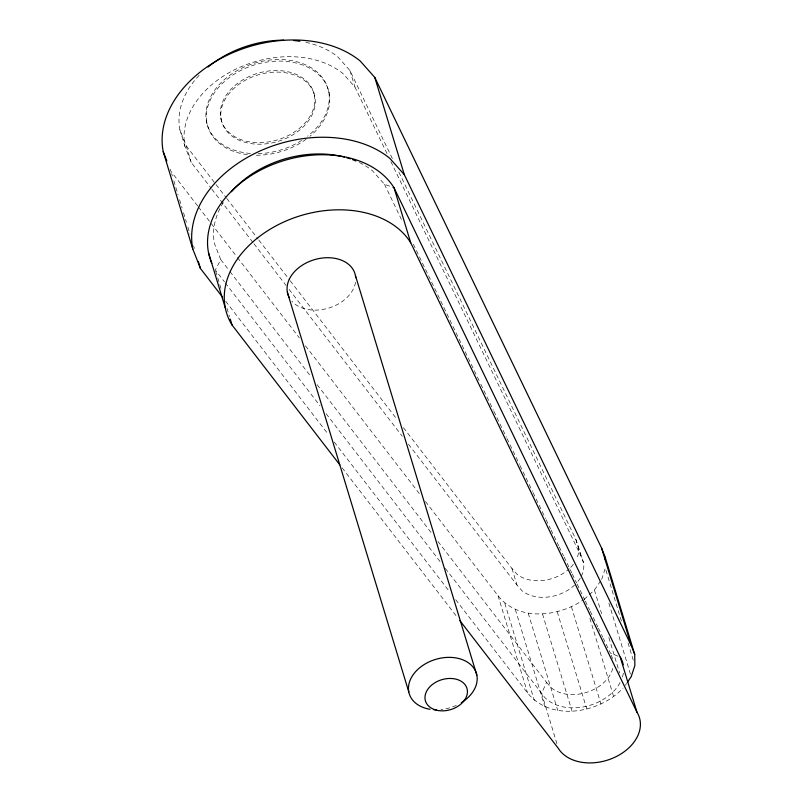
<?xml version="1.0" encoding="UTF-8"?>
<svg xmlns="http://www.w3.org/2000/svg" width="803" height="803" viewBox="0 0 803 803"><rect width="100%" height="100%" fill="white"/><g stroke="black" fill="none" stroke-linecap="round" stroke-linejoin="round"><path stroke-width="0.6" stroke-dasharray="4.01 3.01" d="M601.668 579.395L605.321 568.173L621.542 621.552M437.966 541.463L546.562 682.369L541.613 693.33L556.891 743.608M223.364 202.456A90.859 65.354 -16.9 0 0 214.451 243.6L220.775 259.65L215.334 269.979L224.499 281.873M589.272 594.722L594.431 590.044L600.353 581.332M625.296 685.381L626.611 683.443M584.122 599.389L588.418 595.495M455.733 599.731L527.581 692.949C551.199 722.278 599.62 713.205 623.128 688.091M425.419 501.463L498.021 595.675C518.136 621.572 558.557 617.035 583.058 600.012M359.342 162.527A90.859 65.354 -16.9 0 1 372.542 170.838L384.486 184.299L394.022 187.741M618.049 656.222L610.37 653L603.294 638.325M392.356 158.572L349.907 70.473L337.953 57.013A90.859 65.354 -16.9 0 0 304.859 42.127M387.046 153.664L354.936 87.035L342.981 73.575A90.859 65.354 -16.9 0 0 238.039 68.094A90.859 65.354 -16.9 0 0 184.901 146.327L191.214 162.377L211.099 188.183M403.387 427.638L511.983 568.544L517.012 574.205A35.312 25.395 -16.9 0 0 569.387 568.654M408.416 444.189L517.012 585.096L522.04 590.767A35.312 25.395 -16.9 0 0 574.416 585.206M546.562 682.369L551.591 688.041A35.312 25.395 -16.9 0 0 588.117 691.885A35.312 25.395 -16.9 0 0 613.131 666.52M199.154 75.321A90.859 65.354 -16.9 0 0 179.872 129.775L186.186 145.825L215.244 183.526M216.017 184.519L225.954 197.418M226.717 198.411L258.074 239.093M258.837 240.087L289.431 279.785M290.194 280.779L397.264 419.698M211.872 189.167L253.166 242.757M253.929 243.751L286.049 285.426M289.11 289.391L402.293 436.25M197.668 205.949L170.919 171.25L169.553 167.797M198.431 206.943L236.644 256.528M237.407 257.522L299.308 337.842M305.431 345.782L420.832 495.521M220.775 259.65L229.186 270.561M229.949 271.555L311.012 376.737M317.135 384.677L432.616 534.517M225.262 282.867L320.016 405.806M326.128 413.736L440.757 562.461M445.334 568.414L541.613 693.33A43.643 31.397 -16.9 0 0 581.402 707.232A43.643 31.397 -16.9 0 0 620.599 681.637M225.683 301.235L328.106 434.122M334.219 442.051L449.62 591.801M342.098 467.818L457.479 617.527M398.89 172.123L575.781 539.174L583.48 562.491A35.312 25.395 -16.9 0 1 581.332 576.122M390.86 161.574L580.82 555.736L583.48 562.491M384.486 184.299L402.444 221.568M413.334 244.162L480.284 383.071M480.826 384.205L493.343 410.182M493.885 411.307L506.412 437.284M506.954 438.418L519.471 464.395M520.013 465.519L532.54 491.496M533.082 492.63L545.598 518.608M546.14 519.732L550.497 528.765M551.039 529.9L558.657 545.709M559.209 546.843L563.555 555.877M564.107 557.001L571.726 572.82M572.268 573.944L576.624 582.978M577.166 584.112L584.785 599.921M585.327 601.045L589.683 610.089M590.235 611.213L597.854 627.023M598.396 628.157L602.752 637.191M611.254 655.258L612.589 658.641M628.026 642.902L633.437 660.698M608.875 603.123L630.496 674.289M594.431 590.044L601.638 613.763M608.845 637.492L619.655 673.075M575.781 539.174L580.82 555.736M589.884 618.37L613.673 696.663M571.435 606.797L600.985 704.07M557.232 611.766L586.782 709.039M542.487 613.954L572.037 711.217M528.203 613.201L557.754 710.474M511.983 568.544L517.012 585.096M515.355 609.577L544.906 706.851M349.907 70.473L354.936 87.035M504.806 603.324L534.366 700.587M498.021 595.675L527.581 692.949M328.658 91.512L329.13 93.058M314.364 95.035A48.26 34.72 -16.9 0 1 249.964 141.96A48.26 34.72 -16.9 0 1 238.391 82.799A48.26 34.72 -16.9 0 1 314.364 95.035L314.836 96.591A48.26 34.72 -16.9 0 1 250.436 143.506A48.26 34.72 -16.9 0 1 238.862 84.345A48.26 34.72 -16.9 0 1 314.836 96.591M220.775 118.151L221.247 119.707M206.491 121.685L206.963 123.24M186.186 145.825L191.214 162.377M179.872 129.775L184.901 146.327M215.696 271.173L221.156 289.13M226.968 308.282L229.517 316.663M171.631 173.619L172.354 175.987M173.799 180.735L178.125 194.968M179.561 199.716L182.09 208.017M183.526 212.765L186.406 222.25M187.852 226.998L190.02 234.115M193.623 245.979L194.336 248.348M247.364 154.638A62.995 45.319 -16.9 0 1 213.979 93.419A62.995 45.319 -16.9 0 1 306.063 66.388A62.995 45.319 -16.9 0 1 309.908 136.279M306.144 139.22A62.995 45.319 -16.9 0 1 254.551 155.19M250.456 153.443A62.995 45.319 -16.9 0 1 212.735 93.068A62.995 45.319 -16.9 0 1 305.923 64.983A62.995 45.319 -16.9 0 1 307.579 136.229M301.657 140.405A62.995 45.319 -16.9 0 1 257.743 153.654M623.369 673.135A43.643 31.397 -16.9 0 1 622.345 677.401M578.451 545.94A35.312 25.395 -16.9 0 1 576.303 559.561M573.342 564.288A35.312 25.395 -16.9 0 1 570.25 567.811M580.288 578.03A35.312 25.395 -16.9 0 1 576.905 582.637M355.518 282.234A35.081 25.234 -16.9 0 1 328.477 308.151A35.081 25.234 -16.9 0 1 291.84 301.185M456.325 705.385A35.081 25.234 -16.9 0 1 440.947 709.571"/><path stroke-width="1.2" d="M627.273 682.47L631.218 676.668L634.872 665.436L634.711 654.405L605.161 557.131L601.577 548.017L374.78 77.419L360.216 61.018A113.223 81.444 -16.9 0 0 229.437 54.182A113.223 81.444 -16.9 0 0 163.22 151.687L192.77 248.95L200.469 268.513L222.632 297.271M634.711 654.405L631.128 645.291L404.331 174.693L389.766 158.291A113.223 81.444 -16.9 0 0 258.988 151.456A113.223 81.444 -16.9 0 0 192.77 248.95M230.24 319.052L232.067 325.044L339.81 464.837M459.778 620.498L558.346 748.396A43.643 31.397 -16.9 0 0 614.456 757.44A43.643 31.397 -16.9 0 0 636.97 712.211L620.247 657.145L394.022 187.741A99.191 71.357 -16.9 0 0 271.233 165.137A99.191 71.357 -16.9 0 0 211.841 263.314M394.022 187.741L410.745 242.807L636.97 712.211M163.22 151.687L166.833 160.891M601.577 548.017L631.128 645.291M374.78 77.419L404.331 174.693M355.428 275.519L476.841 675.172M287.384 292.322L408.807 691.975M208.499 252.614L225.231 307.679M198.301 261.397L200.469 268.513M605.161 557.131L605.201 559.591M232.067 325.044A99.191 71.357 -16.9 0 1 283.248 222.26A99.191 71.357 -16.9 0 1 410.745 242.807M208.097 67.01A90.859 65.354 -16.9 0 1 283.7 40.13M293.808 40.541A90.859 65.354 -16.9 0 1 299.91 41.264M231.354 191.756A90.859 65.354 -16.9 0 1 344.377 157.087M346.786 157.749A90.859 65.354 -16.9 0 1 350.319 158.853M352.607 159.667A90.859 65.354 -16.9 0 1 355.93 160.981M620.247 657.145A43.643 31.397 -16.9 0 1 623.248 664.784M289.251 297.511A35.081 25.234 -16.9 0 1 314.324 259.7A35.081 25.234 -16.9 0 1 355.719 277.708M430.027 709.28A35.081 25.234 -16.9 0 1 414.258 673.255A35.081 25.234 -16.9 0 1 467.386 662.114A35.081 25.234 -16.9 0 1 461.293 702.715M436.19 709.782A35.081 25.234 -16.9 0 1 433.67 709.691M438.287 710.545A21.681 15.598 -16.9 0 0 467.226 689.466A21.681 15.598 -16.9 0 0 433.088 683.965A21.681 15.598 -16.9 0 0 438.287 710.545"/></g></svg>
